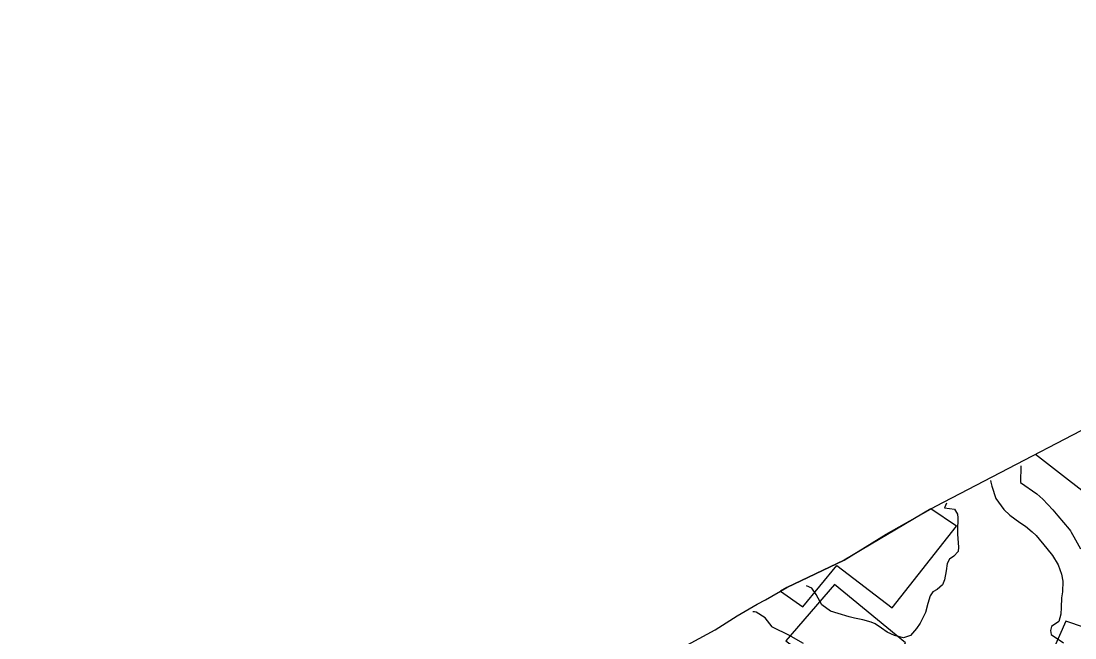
# Model space of a CAD drawing. Header units: metres. Extents: x 318500 to 325275, y 7408834 to 7428799.
# Drawn here: x 322513.9 to 322642.5, y 7418402.3 to 7418477.6 of the extents above; entities that cross this region are included whole.
import ezdxf

# ---------------------------------------------------------------- set-up
doc = ezdxf.new("R2010")
doc.units = ezdxf.units.M
doc.header["$MEASUREMENT"] = 0
for name, color, linetype in [('Area', 45, 'Continuous'), ('Curvas de Nivel 1m', 11, 'Continuous'), ('Curvas de Nivel 5m', 15, 'Continuous'), ('Edificações', 30, 'Continuous'), ('Vias Primárias', 230, 'Continuous')]:
    doc.layers.add(name, color=color, linetype=linetype)

msp = doc.modelspace()

# ---------------------------------------------------------------- linework, layer by layer
at = {"layer": 'Area'}
msp.add_lwpolyline([(322584.93, 7418395.92), (322598.59, 7418403.32), (322601.25, 7418405.02), (322603.71, 7418406.46), (322604.72, 7418406.96), (322607.31, 7418408.46), (322614.33, 7418411.79), (322619.44, 7418414.98), (322625.48, 7418418.41), (322652.03, 7418432.23)], dxfattribs=at)
at = {"layer": 'Curvas de Nivel 1m', "flags": 128}
for points, elevation in [([(322635.84, 7418423.3), (322635.82, 7418421.3), (322637.8, 7418419.89), (322638.54, 7418419.26), (322639.77, 7418417.93), (322640.36, 7418417.23), (322641.74, 7418415.59), (322641.9, 7418415.38), (322642, 7418415.22), (322642.3, 7418414.64), (322643.12, 7418413.2)], 793), ([(322632.15, 7418421.51), (322632.19, 7418421.34), (322632.33, 7418420.82), (322632.81, 7418419.33), (322633.77, 7418417.98), (322634.5, 7418417.31), (322635.75, 7418416.41), (322636.41, 7418415.95), (322637.25, 7418415.28), (322637.73, 7418414.8), (322639.01, 7418413.25), (322639.7, 7418412.39), (322640.42, 7418411.23), (322640.81, 7418410.09), (322640.99, 7418409.23), (322640.93, 7418407.94), (322640.8, 7418407.23), (322640.79, 7418406.05), (322640.75, 7418405.23), (322640.48, 7418404.34), (322639.58, 7418403.7), (322639.48, 7418403.24), (322639.57, 7418402.73), (322641.06, 7418401.72)], 794), ([(322609.34, 7418401.64), (322607.56, 7418402.65), (322605.67, 7418403.6), (322605.58, 7418403.65), (322605.54, 7418403.69), (322604.68, 7418404.79), (322603.6, 7418405.47), (322603.39, 7418405.51), (322603.17, 7418405.51)], 794)]:
    msp.add_lwpolyline(points, dxfattribs=dict(at, elevation=elevation))
at = {"layer": 'Curvas de Nivel 5m', "elevation": 795, "flags": 128}
msp.add_lwpolyline([(322626.81, 7418418.76), (322626.56, 7418418.21), (322627.77, 7418418.01), (322628.15, 7418417.4), (322628.19, 7418416.97), (322628.15, 7418415.4), (322628.15, 7418414.98), (322628.24, 7418413.39), (322628.22, 7418412.88), (322627.69, 7418412.31), (322627.16, 7418411.93), (322626.89, 7418411.41), (322626.77, 7418410.51), (322626.55, 7418409.42), (322626.29, 7418408.78), (322625.64, 7418408.24), (322625.13, 7418407.94), (322624.81, 7418407.44), (322624.53, 7418406.53), (322624.23, 7418405.44), (322623.59, 7418404.11), (322623.13, 7418403.46), (322622.4, 7418402.64), (322621.56, 7418402.35), (322620.45, 7418402.61), (322619.57, 7418403.03), (322618.87, 7418403.52), (322618.11, 7418404.05), (322617.59, 7418404.26), (322616.57, 7418404.53), (322615.59, 7418404.75), (322614.94, 7418404.91), (322613.6, 7418405.29), (322612.63, 7418405.6), (322611.61, 7418406.35), (322610.88, 7418407.62), (322610.39, 7418408.38), (322609.73, 7418408.68)], dxfattribs=at)
at = {"layer": 'Edificações'}
for points in [[(322620.18, 7418406.01), (322628.03, 7418415.97), (322624.89, 7418418.08), (322614.33, 7418411.79), (322607.31, 7418408.46), (322606.57, 7418408.03), (322609.29, 7418406.1), (322613.42, 7418411.15)], [(322613.03, 7418389.42), (322616.84, 7418394.42), (322617.5, 7418394.02), (322621.81, 7418401.71), (322613.14, 7418408.83), (322607.2, 7418401.98), (322611.56, 7418398.77), (322610.46, 7418397.37), (322609.75, 7418397.98), (322606.37, 7418393.94)], [(322636.25, 7418392.86), (322642.88, 7418390.53), (322639.38, 7418381.39), (322643.8, 7418379.66), (322647.73, 7418391.18), (322654.66, 7418388.73), (322659.7, 7418402.18), (322649.51, 7418406.16), (322648.16, 7418402.05), (322641.35, 7418404.38)]]:
    msp.add_lwpolyline(points, close=True, dxfattribs=at)
at = {"layer": 'Vias Primárias'}
for points in [[(323715.64, 7420145.55, 0), (323709.04, 7420132.94)], [(323831.09, 7420001.79, 0), (323833.84, 7420008.44, 0.220888)], [(322871.76, 7418055.65, 0.000002), (322880.94, 7418048.89, -0.018146)], [(322637.66, 7418424.75), (322646.58, 7418417.78), (322653.02, 7418413.54), (322661.07, 7418408.83), (322669.87, 7418404.01), (322678.85, 7418399.3), (322690.02, 7418394.62), (322704.36, 7418389.27), (322707.7, 7418388.27), (322719.37, 7418383.32, -0.034572)]]:
    msp.add_lwpolyline(points, format="xyb", dxfattribs=at)

doc.saveas('drawing.dxf')
